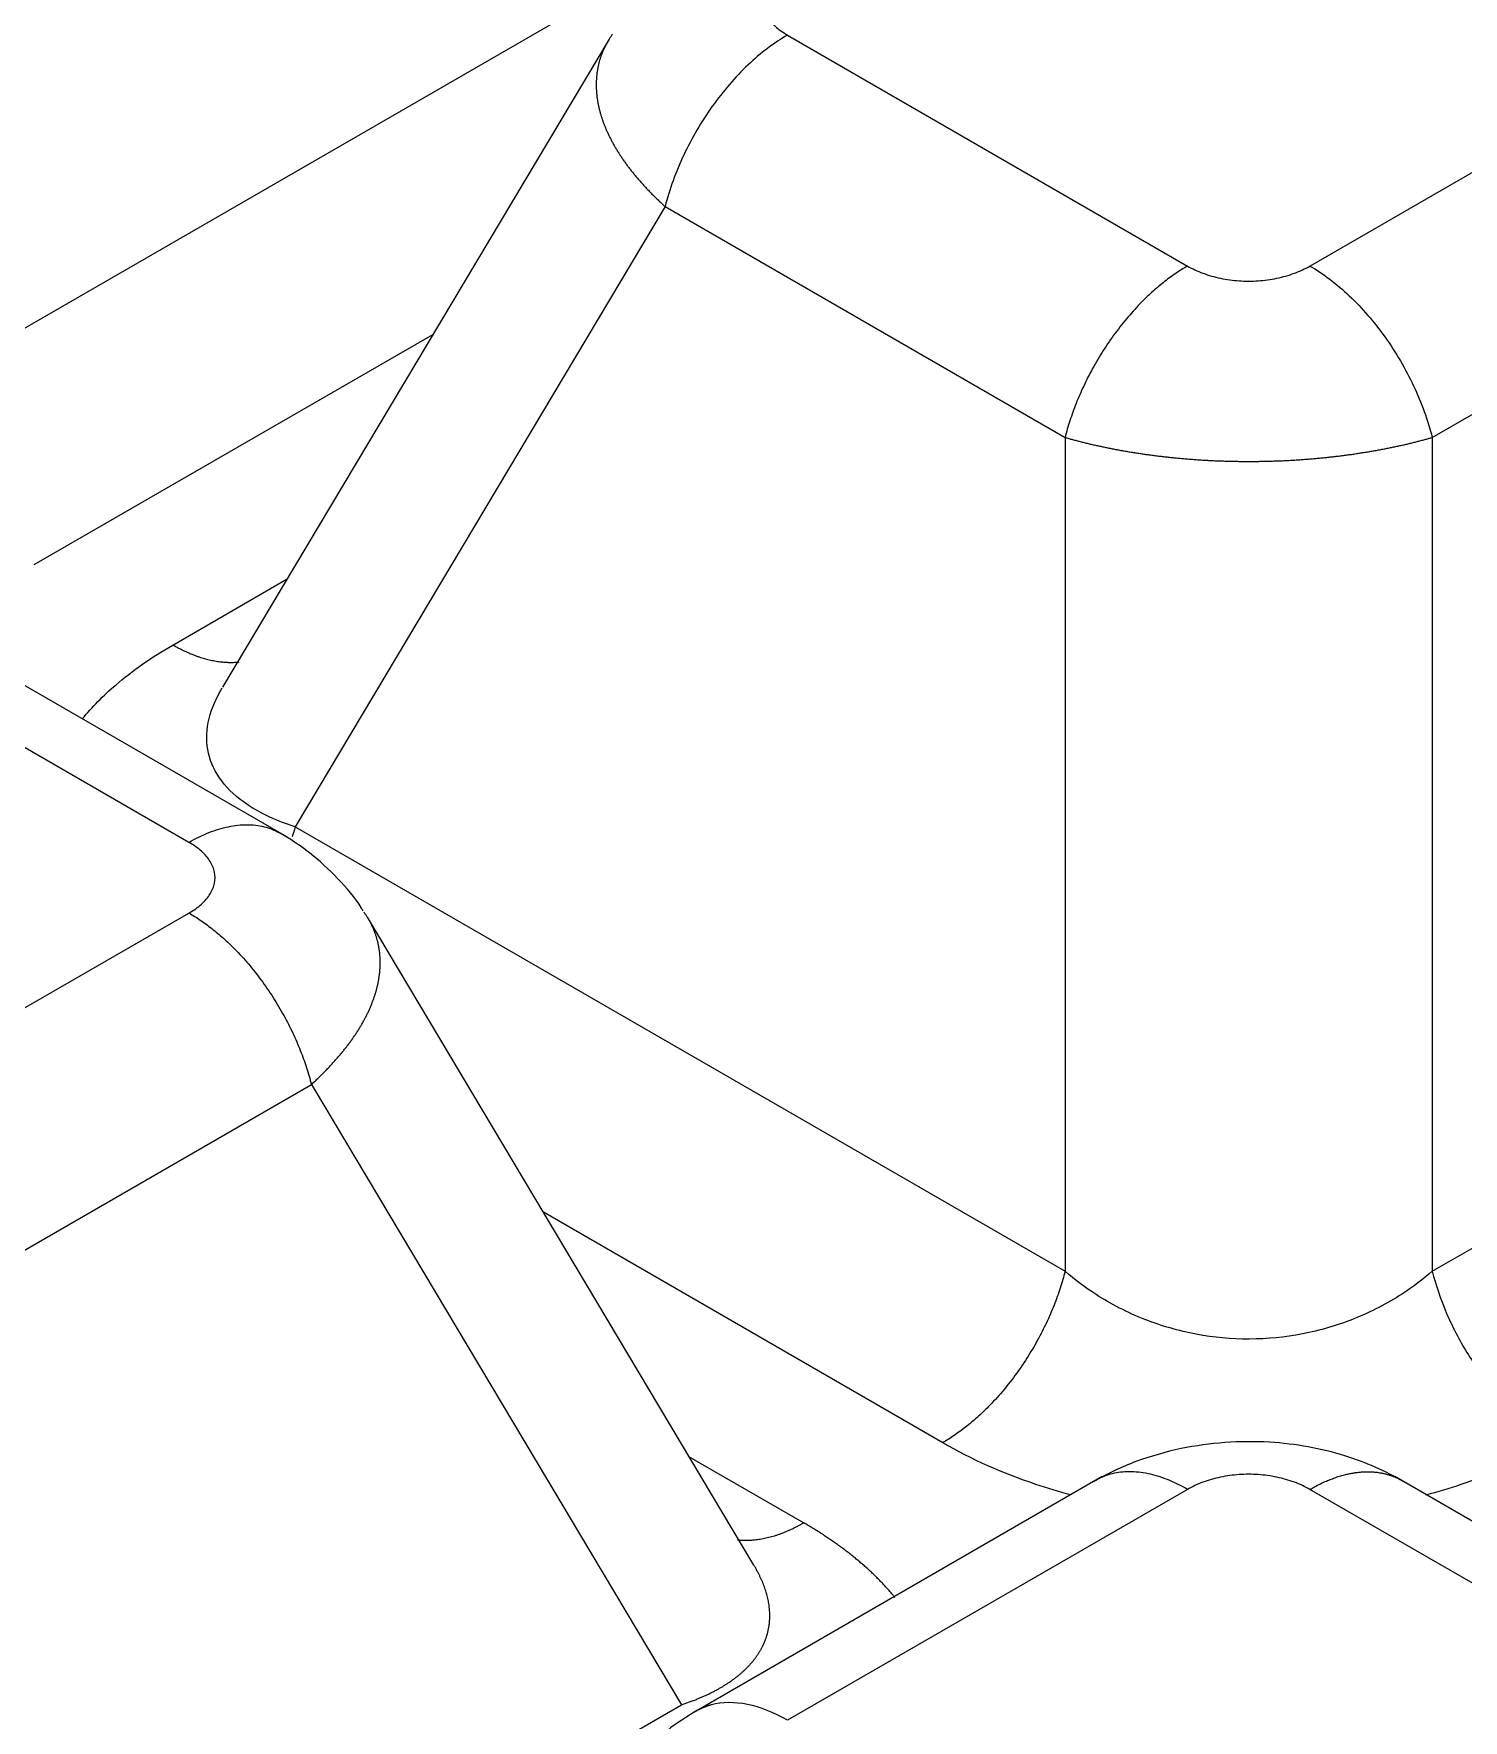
# Model space of a CAD drawing. Header units: millimetres. Extents: x -1286 to 291, y 5350 to 5880.
# Drawn here: x -718.48 to -702.78, y 5597.29 to 5615.81 of the extents above; entities that cross this region are included whole.
import ezdxf

# ---------------------------------------------------------------- set-up
doc = ezdxf.new("R2010")
doc.units = ezdxf.units.MM
doc.layers.add('粗实线层', color=7, linetype='Continuous', lineweight=35)

msp = doc.modelspace()

# ---------------------------------------------------------------- linework, layer by layer
at = {"layer": '粗实线层', "lineweight": 25}
for p, q in [((-719.825, 5611.861, 2078.952), (-711.369, 5616.742, 2078.952)), ((-710.204, 5615.796, 2078.952), (-705.812, 5613.26, 2078.952)), ((-704.468, 5613.26, 2078.952), (-700.076, 5615.796, 2078.952)), ((-712.164, 5615.75, 2078.952), (-716.407, 5608.634, 2078.952)), ((-711.548, 5613.913, 2078.952), (-715.611, 5607.1, 2078.952)), ((-711.548, 5613.913, 2078.952), (-707.156, 5611.377, 2078.952)), ((-703.125, 5611.377, 2078.952), (-698.732, 5613.913, 2078.952)), ((-714.096, 5612.509, 2078.952), (-718.481, 5609.978, 2078.952)), ((-707.156, 5611.377, 2078.952), (-707.156, 5602.219, 2078.952)), ((-703.125, 5611.377, 2078.952), (-703.124, 5602.219, 2078.952)), ((-716.955, 5609.097, 2078.952), (-715.699, 5609.823, 2078.952)), ((-715.701, 5606.989, 2078.952), (-720.234, 5609.606, 2078.952)), ((-716.776, 5606.93, 2078.952), (-721.168, 5609.466, 2078.952)), ((-715.611, 5607.1, 2078.952), (-707.156, 5602.219, 2078.952)), ((-703.124, 5602.219, 2078.952), (-694.669, 5607.1, 2078.952)), ((-721.168, 5603.618, 2078.952), (-716.776, 5606.154, 2078.952)), ((-710.573, 5598.991, 2078.952), (-714.817, 5606.108, 2078.952)), ((-719.825, 5601.735, 2078.952), (-715.432, 5604.271, 2078.952)), ((-715.432, 5604.271, 2078.952), (-711.369, 5597.459, 2078.952)), ((-708.5, 5600.336, 2078.952), (-712.884, 5602.867, 2078.952)), ((-711.282, 5600.181, 2078.952), (-710.026, 5599.455, 2078.952)), ((-706.747, 5599.964, 2078.952), (-711.233, 5597.374, 2078.952)), ((-699.001, 5597.347, 2078.952), (-703.534, 5599.964, 2078.952)), ((-705.812, 5599.824, 2078.952), (-710.204, 5597.288, 2078.952)), ((-700.076, 5597.288, 2078.952), (-704.468, 5599.824, 2078.952)), ((-719.825, 5592.577, 2078.952), (-711.369, 5597.459, 2078.952))]:
    msp.add_line(p, q, dxfattribs=at)
for centre, major_axis, ratio, start_param, end_param in [((-768.103, 5619.466, 2078.952), (101.531, 0), 0.57735, 5.605815, 8.437063), ((-768.103, 5617.004, 2078.952), (-99.521, 0), 0.57735, 2.999437, 4.219882), ((-763.839, 5616.499, 2078.952), (-87.216, 0), 0.57735, 0.222033, 2.916833), ((-768.103, 5619.077, 2078.952), (102.032, 0), 0.57735, 3.464059, 5.38976), ((-710.204, 5595.647, 2078.952), (1.005, -1.741), 0.577359, 2.356195, 2.984805)]:
    msp.add_ellipse(centre, major_axis=major_axis, ratio=ratio, start_param=start_param, end_param=end_param, dxfattribs=at)
msp.add_ellipse((-763.839, 5617.004, 2078.952), major_axis=(-86.564, 0), ratio=0.57735, dxfattribs=at)
for points in [[(-710.204, 5616.572, 2078.952), (-710.257, 5616.541, 2078.952), (-710.349, 5616.476, 2078.952), (-710.444, 5616.364, 2078.952), (-710.493, 5616.245, 2078.952), (-710.493, 5616.123, 2078.952), (-710.444, 5616.004, 2078.952), (-710.348, 5615.892, 2078.952), (-710.257, 5615.826, 2078.952), (-710.204, 5615.796, 2078.952)], [(-705.812, 5613.26, 2078.952), (-705.759, 5613.229, 2078.952), (-705.646, 5613.177, 2078.952), (-705.452, 5613.121, 2078.952), (-705.246, 5613.093, 2078.952), (-705.035, 5613.093, 2078.952), (-704.828, 5613.121, 2078.952), (-704.634, 5613.177, 2078.952), (-704.521, 5613.229, 2078.952), (-704.468, 5613.26, 2078.952)], [(-715.611, 5607.1, 2078.952), (-715.621, 5607.064, 2078.952), (-715.631, 5607.026, 2078.952), (-715.642, 5606.989, 2078.952)], [(-716.776, 5606.154, 2078.952), (-716.723, 5606.185, 2078.952), (-716.632, 5606.25, 2078.952), (-716.536, 5606.362, 2078.952), (-716.488, 5606.481, 2078.952), (-716.488, 5606.603, 2078.952), (-716.536, 5606.722, 2078.952), (-716.632, 5606.834, 2078.952), (-716.723, 5606.899, 2078.952), (-716.776, 5606.93, 2078.952)], [(-704.468, 5599.824, 2078.952), (-704.521, 5599.855, 2078.952), (-704.635, 5599.907, 2078.952), (-704.828, 5599.962, 2078.952), (-705.035, 5599.991, 2078.952), (-705.246, 5599.991, 2078.952), (-705.452, 5599.962, 2078.952), (-705.646, 5599.907, 2078.952), (-705.759, 5599.855, 2078.952), (-705.812, 5599.824, 2078.952)]]:
    msp.add_open_spline(points, degree=3, dxfattribs=at)
for points, knots in [([(-712.125, 5615.807, 2078.952), (-712.127, 5615.804, 2078.952), (-712.133, 5615.797, 2078.952), (-712.141, 5615.785, 2078.952), (-712.149, 5615.772, 2078.952), (-712.158, 5615.759, 2078.952), (-712.166, 5615.745, 2078.952), (-712.174, 5615.732, 2078.952), (-712.182, 5615.718, 2078.952), (-712.19, 5615.705, 2078.952), (-712.197, 5615.691, 2078.952), (-712.204, 5615.677, 2078.952), (-712.211, 5615.663, 2078.952), (-712.218, 5615.649, 2078.952), (-712.224, 5615.635, 2078.952), (-712.23, 5615.621, 2078.952), (-712.236, 5615.607, 2078.952), (-712.242, 5615.593, 2078.952), (-712.247, 5615.578, 2078.952), (-712.252, 5615.564, 2078.952), (-712.257, 5615.549, 2078.952), (-712.262, 5615.534, 2078.952), (-712.267, 5615.52, 2078.952), (-712.271, 5615.505, 2078.952), (-712.275, 5615.49, 2078.952), (-712.278, 5615.475, 2078.952), (-712.282, 5615.46, 2078.952), (-712.285, 5615.445, 2078.952), (-712.288, 5615.43, 2078.952), (-712.291, 5615.414, 2078.952), (-712.293, 5615.399, 2078.952), (-712.296, 5615.383, 2078.952), (-712.298, 5615.368, 2078.952), (-712.299, 5615.352, 2078.952), (-712.301, 5615.337, 2078.952), (-712.302, 5615.321, 2078.952), (-712.303, 5615.305, 2078.952), (-712.304, 5615.29, 2078.952), (-712.304, 5615.274, 2078.952), (-712.305, 5615.258, 2078.952), (-712.305, 5615.242, 2078.952), (-712.304, 5615.226, 2078.952), (-712.304, 5615.21, 2078.952), (-712.303, 5615.194, 2078.952), (-712.302, 5615.178, 2078.952), (-712.301, 5615.161, 2078.952), (-712.299, 5615.145, 2078.952), (-712.298, 5615.129, 2078.952), (-712.296, 5615.113, 2078.952), (-712.293, 5615.096, 2078.952), (-712.291, 5615.08, 2078.952), (-712.288, 5615.063, 2078.952), (-712.285, 5615.047, 2078.952), (-712.282, 5615.03, 2078.952), (-712.278, 5615.014, 2078.952), (-712.275, 5614.997, 2078.952), (-712.271, 5614.981, 2078.952), (-712.266, 5614.964, 2078.952), (-712.262, 5614.947, 2078.952), (-712.257, 5614.931, 2078.952), (-712.252, 5614.914, 2078.952), (-712.247, 5614.897, 2078.952), (-712.242, 5614.88, 2078.952), (-712.236, 5614.864, 2078.952), (-712.23, 5614.847, 2078.952), (-712.224, 5614.83, 2078.952), (-712.217, 5614.813, 2078.952), (-712.211, 5614.796, 2078.952), (-712.204, 5614.779, 2078.952), (-712.197, 5614.763, 2078.952), (-712.19, 5614.746, 2078.952), (-712.182, 5614.729, 2078.952), (-712.174, 5614.712, 2078.952), (-712.166, 5614.695, 2078.952), (-712.158, 5614.678, 2078.952), (-712.149, 5614.661, 2078.952), (-712.141, 5614.644, 2078.952), (-712.132, 5614.627, 2078.952), (-712.122, 5614.61, 2078.952), (-712.113, 5614.593, 2078.952), (-712.103, 5614.577, 2078.952), (-712.094, 5614.56, 2078.952), (-712.083, 5614.543, 2078.952), (-712.073, 5614.526, 2078.952), (-712.063, 5614.509, 2078.952), (-712.052, 5614.492, 2078.952), (-712.041, 5614.475, 2078.952), (-712.03, 5614.458, 2078.952), (-712.018, 5614.441, 2078.952), (-712.007, 5614.425, 2078.952), (-711.995, 5614.408, 2078.952), (-711.983, 5614.391, 2078.952), (-711.971, 5614.374, 2078.952), (-711.958, 5614.357, 2078.952), (-711.946, 5614.34, 2078.952), (-711.933, 5614.324, 2078.952), (-711.92, 5614.307, 2078.952), (-711.906, 5614.29, 2078.952), (-711.893, 5614.273, 2078.952), (-711.879, 5614.257, 2078.952), (-711.865, 5614.24, 2078.952), (-711.851, 5614.223, 2078.952), (-711.837, 5614.207, 2078.952), (-711.822, 5614.19, 2078.952), (-711.808, 5614.174, 2078.952), (-711.793, 5614.157, 2078.952), (-711.778, 5614.141, 2078.952), (-711.763, 5614.124, 2078.952), (-711.747, 5614.108, 2078.952), (-711.732, 5614.091, 2078.952), (-711.716, 5614.075, 2078.952), (-711.7, 5614.059, 2078.952), (-711.684, 5614.042, 2078.952), (-711.667, 5614.026, 2078.952), (-711.651, 5614.01, 2078.952), (-711.634, 5613.994, 2078.952), (-711.617, 5613.977, 2078.952), (-711.6, 5613.961, 2078.952), (-711.583, 5613.945, 2078.952), (-711.566, 5613.929, 2078.952), (-711.554, 5613.918, 2078.952), (-711.548, 5613.913, 2078.952)], [0, 0, 0, 0, 0.005999, 0.014421, 0.022846, 0.031272, 0.039701, 0.04813, 0.056562, 0.064995, 0.073429, 0.081865, 0.090302, 0.09874, 0.107179, 0.11562, 0.124061, 0.132503, 0.140947, 0.149391, 0.157836, 0.166282, 0.174729, 0.183177, 0.191626, 0.200076, 0.208526, 0.216978, 0.225431, 0.233884, 0.242338, 0.250793, 0.259249, 0.267705, 0.276161, 0.284618, 0.293075, 0.301533, 0.30999, 0.318448, 0.326905, 0.335363, 0.34382, 0.352277, 0.360734, 0.36919, 0.377646, 0.386101, 0.394555, 0.403009, 0.411462, 0.419914, 0.428366, 0.436816, 0.445266, 0.453715, 0.462163, 0.470611, 0.479057, 0.487503, 0.495948, 0.504391, 0.512834, 0.521276, 0.529717, 0.538157, 0.546595, 0.555032, 0.563468, 0.571902, 0.580335, 0.588766, 0.597195, 0.605622, 0.614048, 0.622471, 0.630892, 0.639311, 0.647728, 0.656143, 0.664555, 0.672966, 0.681376, 0.689784, 0.69819, 0.706595, 0.714999, 0.723401, 0.731803, 0.740203, 0.748602, 0.756999, 0.765396, 0.773791, 0.782186, 0.790579, 0.798971, 0.807362, 0.815751, 0.824139, 0.832526, 0.840911, 0.849295, 0.857678, 0.866059, 0.874439, 0.882817, 0.891195, 0.899571, 0.907946, 0.91632, 0.924693, 0.933065, 0.941436, 0.949806, 0.958175, 0.966542, 0.974909, 0.983274, 0.991638, 1, 1, 1, 1]), ([(-710.204, 5615.796, 2078.952), (-710.278, 5615.753, 2078.952), (-710.351, 5615.705, 2078.952), (-710.496, 5615.595, 2078.952), (-710.568, 5615.534, 2078.952), (-710.708, 5615.401, 2078.952), (-710.776, 5615.33, 2078.952), (-710.907, 5615.178, 2078.952), (-710.97, 5615.098, 2078.952), (-711.089, 5614.931, 2078.952), (-711.146, 5614.843, 2078.952), (-711.251, 5614.664, 2078.952), (-711.299, 5614.572, 2078.952), (-711.387, 5614.386, 2078.952), (-711.426, 5614.291, 2078.952), (-711.495, 5614.102, 2078.952), (-711.524, 5614.007, 2078.952), (-711.548, 5613.913, 2078.952)], [0, 0, 0, 0, 0.125, 0.125, 0.25, 0.25, 0.375, 0.375, 0.5, 0.5, 0.625, 0.625, 0.75, 0.75, 0.875, 0.875, 1, 1, 1, 1]), ([(-704.468, 5613.26, 2078.952), (-704.395, 5613.218, 2078.952), (-704.322, 5613.169, 2078.952), (-704.177, 5613.059, 2078.952), (-704.105, 5612.998, 2078.952), (-703.965, 5612.866, 2078.952), (-703.897, 5612.794, 2078.952), (-703.766, 5612.642, 2078.952), (-703.703, 5612.562, 2078.952), (-703.583, 5612.395, 2078.952), (-703.527, 5612.308, 2078.952), (-703.422, 5612.129, 2078.952), (-703.373, 5612.037, 2078.952), (-703.286, 5611.85, 2078.952), (-703.246, 5611.756, 2078.952), (-703.178, 5611.566, 2078.952), (-703.148, 5611.471, 2078.952), (-703.125, 5611.377, 2078.952)], [0, 0, 0, 0, 0.125, 0.125, 0.25, 0.25, 0.375, 0.375, 0.5, 0.5, 0.625, 0.625, 0.75, 0.75, 0.875, 0.875, 1, 1, 1, 1]), ([(-707.156, 5611.377, 2078.952), (-707.149, 5611.375, 2078.952), (-707.136, 5611.371, 2078.952), (-707.115, 5611.366, 2078.952), (-707.095, 5611.36, 2078.952), (-707.074, 5611.354, 2078.952), (-707.053, 5611.349, 2078.952), (-707.032, 5611.343, 2078.952), (-707.011, 5611.337, 2078.952), (-706.989, 5611.332, 2078.952), (-706.968, 5611.326, 2078.952), (-706.946, 5611.321, 2078.952), (-706.924, 5611.316, 2078.952), (-706.902, 5611.31, 2078.952), (-706.88, 5611.305, 2078.952), (-706.857, 5611.3, 2078.952), (-706.835, 5611.295, 2078.952), (-706.812, 5611.29, 2078.952), (-706.79, 5611.285, 2078.952), (-706.767, 5611.28, 2078.952), (-706.744, 5611.275, 2078.952), (-706.72, 5611.27, 2078.952), (-706.697, 5611.265, 2078.952), (-706.674, 5611.26, 2078.952), (-706.65, 5611.256, 2078.952), (-706.626, 5611.251, 2078.952), (-706.603, 5611.246, 2078.952), (-706.579, 5611.242, 2078.952), (-706.555, 5611.238, 2078.952), (-706.53, 5611.233, 2078.952), (-706.506, 5611.229, 2078.952), (-706.482, 5611.225, 2078.952), (-706.457, 5611.22, 2078.952), (-706.432, 5611.216, 2078.952), (-706.408, 5611.212, 2078.952), (-706.383, 5611.208, 2078.952), (-706.358, 5611.205, 2078.952), (-706.333, 5611.201, 2078.952), (-706.307, 5611.197, 2078.952), (-706.282, 5611.193, 2078.952), (-706.257, 5611.19, 2078.952), (-706.231, 5611.186, 2078.952), (-706.205, 5611.183, 2078.952), (-706.18, 5611.179, 2078.952), (-706.154, 5611.176, 2078.952), (-706.128, 5611.173, 2078.952), (-706.102, 5611.17, 2078.952), (-706.076, 5611.167, 2078.952), (-706.05, 5611.164, 2078.952), (-706.023, 5611.161, 2078.952), (-705.997, 5611.158, 2078.952), (-705.971, 5611.155, 2078.952), (-705.944, 5611.153, 2078.952), (-705.918, 5611.15, 2078.952), (-705.891, 5611.148, 2078.952), (-705.864, 5611.145, 2078.952), (-705.838, 5611.143, 2078.952), (-705.811, 5611.141, 2078.952), (-705.784, 5611.139, 2078.952), (-705.757, 5611.137, 2078.952), (-705.73, 5611.135, 2078.952), (-705.703, 5611.133, 2078.952), (-705.676, 5611.131, 2078.952), (-705.649, 5611.129, 2078.952), (-705.621, 5611.128, 2078.952), (-705.594, 5611.126, 2078.952), (-705.567, 5611.125, 2078.952), (-705.539, 5611.123, 2078.952), (-705.512, 5611.122, 2078.952), (-705.485, 5611.121, 2078.952), (-705.457, 5611.12, 2078.952), (-705.43, 5611.119, 2078.952), (-705.402, 5611.118, 2078.952), (-705.375, 5611.117, 2078.952), (-705.347, 5611.116, 2078.952), (-705.32, 5611.116, 2078.952), (-705.292, 5611.115, 2078.952), (-705.264, 5611.115, 2078.952), (-705.237, 5611.114, 2078.952), (-705.209, 5611.114, 2078.952), (-705.181, 5611.114, 2078.952), (-705.154, 5611.114, 2078.952), (-705.126, 5611.114, 2078.952), (-705.099, 5611.114, 2078.952), (-705.071, 5611.114, 2078.952), (-705.043, 5611.114, 2078.952), (-705.016, 5611.115, 2078.952), (-704.988, 5611.115, 2078.952), (-704.961, 5611.116, 2078.952), (-704.933, 5611.116, 2078.952), (-704.905, 5611.117, 2078.952), (-704.878, 5611.118, 2078.952), (-704.85, 5611.119, 2078.952), (-704.823, 5611.12, 2078.952), (-704.795, 5611.121, 2078.952), (-704.768, 5611.122, 2078.952), (-704.741, 5611.123, 2078.952), (-704.713, 5611.125, 2078.952), (-704.686, 5611.126, 2078.952), (-704.659, 5611.128, 2078.952), (-704.632, 5611.129, 2078.952), (-704.604, 5611.131, 2078.952), (-704.577, 5611.133, 2078.952), (-704.55, 5611.135, 2078.952), (-704.523, 5611.137, 2078.952), (-704.496, 5611.139, 2078.952), (-704.469, 5611.141, 2078.952), (-704.443, 5611.143, 2078.952), (-704.416, 5611.145, 2078.952), (-704.389, 5611.148, 2078.952), (-704.362, 5611.15, 2078.952), (-704.336, 5611.153, 2078.952), (-704.309, 5611.156, 2078.952), (-704.283, 5611.158, 2078.952), (-704.257, 5611.161, 2078.952), (-704.23, 5611.164, 2078.952), (-704.204, 5611.167, 2078.952), (-704.178, 5611.17, 2078.952), (-704.152, 5611.173, 2078.952), (-704.126, 5611.176, 2078.952), (-704.1, 5611.18, 2078.952), (-704.075, 5611.183, 2078.952), (-704.049, 5611.186, 2078.952), (-704.024, 5611.19, 2078.952), (-703.998, 5611.193, 2078.952), (-703.973, 5611.197, 2078.952), (-703.948, 5611.201, 2078.952), (-703.923, 5611.205, 2078.952), (-703.898, 5611.209, 2078.952), (-703.873, 5611.212, 2078.952), (-703.848, 5611.216, 2078.952), (-703.823, 5611.221, 2078.952), (-703.799, 5611.225, 2078.952), (-703.774, 5611.229, 2078.952), (-703.75, 5611.233, 2078.952), (-703.726, 5611.238, 2078.952), (-703.702, 5611.242, 2078.952), (-703.678, 5611.247, 2078.952), (-703.654, 5611.251, 2078.952), (-703.63, 5611.256, 2078.952), (-703.607, 5611.26, 2078.952), (-703.583, 5611.265, 2078.952), (-703.56, 5611.27, 2078.952), (-703.537, 5611.275, 2078.952), (-703.514, 5611.28, 2078.952), (-703.491, 5611.285, 2078.952), (-703.468, 5611.29, 2078.952), (-703.445, 5611.295, 2078.952), (-703.423, 5611.3, 2078.952), (-703.401, 5611.305, 2078.952), (-703.379, 5611.31, 2078.952), (-703.356, 5611.316, 2078.952), (-703.335, 5611.321, 2078.952), (-703.313, 5611.326, 2078.952), (-703.291, 5611.332, 2078.952), (-703.27, 5611.337, 2078.952), (-703.249, 5611.343, 2078.952), (-703.228, 5611.349, 2078.952), (-703.207, 5611.354, 2078.952), (-703.186, 5611.36, 2078.952), (-703.165, 5611.366, 2078.952), (-703.145, 5611.371, 2078.952), (-703.131, 5611.375, 2078.952), (-703.125, 5611.377, 2078.952)], [0, 0, 0, 0, 0.006177, 0.012354, 0.018532, 0.024711, 0.030891, 0.037071, 0.043252, 0.049434, 0.055616, 0.061799, 0.067982, 0.074166, 0.080351, 0.086537, 0.092724, 0.098912, 0.105101, 0.11129, 0.117481, 0.123672, 0.129864, 0.136058, 0.142251, 0.148446, 0.154641, 0.160838, 0.167034, 0.173232, 0.179431, 0.18563, 0.19183, 0.198031, 0.204233, 0.210436, 0.21664, 0.222845, 0.229051, 0.235259, 0.241468, 0.247678, 0.25389, 0.260103, 0.266319, 0.272535, 0.278754, 0.284973, 0.291194, 0.297416, 0.30364, 0.309864, 0.31609, 0.322316, 0.328543, 0.334772, 0.341001, 0.347231, 0.353461, 0.359693, 0.365925, 0.372158, 0.378391, 0.384625, 0.39086, 0.397095, 0.403332, 0.409568, 0.415806, 0.422044, 0.428283, 0.434523, 0.440763, 0.447004, 0.453245, 0.459486, 0.465728, 0.47197, 0.478212, 0.484455, 0.490697, 0.49694, 0.503183, 0.509425, 0.515668, 0.52191, 0.528152, 0.534393, 0.540634, 0.546875, 0.553116, 0.559355, 0.565595, 0.571833, 0.578071, 0.584309, 0.590546, 0.596782, 0.603018, 0.609253, 0.615487, 0.621721, 0.627954, 0.634187, 0.640418, 0.64665, 0.65288, 0.659109, 0.665338, 0.671565, 0.677791, 0.684017, 0.690241, 0.696464, 0.702686, 0.708906, 0.715125, 0.721342, 0.727558, 0.733772, 0.739985, 0.746196, 0.752405, 0.758614, 0.764821, 0.771027, 0.777231, 0.783435, 0.789638, 0.79584, 0.802041, 0.808241, 0.81444, 0.820639, 0.826837, 0.833033, 0.839229, 0.845424, 0.851618, 0.857812, 0.864004, 0.870196, 0.876386, 0.882575, 0.888763, 0.894951, 0.901137, 0.907322, 0.913506, 0.91969, 0.925872, 0.932054, 0.938235, 0.944415, 0.950595, 0.956774, 0.962951, 0.969128, 0.975305, 0.98148, 0.987654, 0.993828, 1, 1, 1, 1]), ([(-717.948, 5608.285, 2078.952), (-717.843, 5608.414, 2078.952), (-717.561, 5608.701, 2078.952), (-717.192, 5608.96, 2078.952), (-716.955, 5609.097, 2078.952)], [0, 0, 0, 0, 0.440872, 1, 1, 1, 1]), ([(-715.611, 5607.1, 2078.952), (-715.726, 5607.138, 2078.952), (-715.987, 5607.241, 2078.952), (-716.31, 5607.454, 2078.952), (-716.53, 5607.744, 2078.952), (-716.605, 5608.071, 2078.952), (-716.545, 5608.372, 2078.952), (-716.451, 5608.56, 2078.952), (-716.411, 5608.628, 2078.952)], [0, 0, 0, 0, 0.138382, 0.335915, 0.525079, 0.710196, 0.895258, 1, 1, 1, 1]), ([(-716.776, 5606.93, 2078.952), (-716.703, 5606.972, 2078.952), (-716.63, 5607.008, 2078.952), (-716.484, 5607.066, 2078.952), (-716.413, 5607.087, 2078.952), (-716.273, 5607.116, 2078.952), (-716.205, 5607.124, 2078.952), (-716.074, 5607.124, 2078.952), (-716.011, 5607.116, 2078.952), (-715.891, 5607.087, 2078.952), (-715.835, 5607.065, 2078.952), (-715.777, 5607.033, 2078.952), (-715.771, 5607.029, 2078.952), (-715.766, 5607.026, 2078.952)], [0, 0, 0, 0, 0.195838, 0.195838, 0.391677, 0.391677, 0.587515, 0.587515, 0.783354, 0.783354, 0.979192, 0.979192, 1, 1, 1, 1]), ([(-714.863, 5606.173, 2078.952), (-714.869, 5606.184, 2078.952), (-714.941, 5606.314, 2078.952), (-715.137, 5606.536, 2078.952), (-715.442, 5606.82, 2078.952), (-715.671, 5606.972, 2078.952), (-715.789, 5607.04, 2078.952)], [0, 0, 0, 0, 0.030831, 0.365963, 0.689677, 1, 1, 1, 1]), ([(-715.432, 5604.271, 2078.952), (-715.427, 5604.277, 2078.952), (-715.415, 5604.287, 2078.952), (-715.397, 5604.303, 2078.952), (-715.38, 5604.319, 2078.952), (-715.363, 5604.336, 2078.952), (-715.346, 5604.352, 2078.952), (-715.33, 5604.368, 2078.952), (-715.313, 5604.384, 2078.952), (-715.297, 5604.401, 2078.952), (-715.281, 5604.417, 2078.952), (-715.265, 5604.433, 2078.952), (-715.249, 5604.45, 2078.952), (-715.233, 5604.466, 2078.952), (-715.218, 5604.482, 2078.952), (-715.203, 5604.499, 2078.952), (-715.188, 5604.515, 2078.952), (-715.173, 5604.532, 2078.952), (-715.158, 5604.549, 2078.952), (-715.144, 5604.565, 2078.952), (-715.129, 5604.582, 2078.952), (-715.115, 5604.598, 2078.952), (-715.101, 5604.615, 2078.952), (-715.088, 5604.632, 2078.952), (-715.074, 5604.649, 2078.952), (-715.061, 5604.665, 2078.952), (-715.048, 5604.682, 2078.952), (-715.035, 5604.699, 2078.952), (-715.022, 5604.716, 2078.952), (-715.01, 5604.732, 2078.952), (-714.998, 5604.749, 2078.952), (-714.986, 5604.766, 2078.952), (-714.974, 5604.783, 2078.952), (-714.962, 5604.8, 2078.952), (-714.951, 5604.817, 2078.952), (-714.94, 5604.833, 2078.952), (-714.929, 5604.85, 2078.952), (-714.918, 5604.867, 2078.952), (-714.907, 5604.884, 2078.952), (-714.897, 5604.901, 2078.952), (-714.887, 5604.918, 2078.952), (-714.877, 5604.935, 2078.952), (-714.867, 5604.952, 2078.952), (-714.858, 5604.969, 2078.952), (-714.849, 5604.986, 2078.952), (-714.84, 5605.003, 2078.952), (-714.831, 5605.02, 2078.952), (-714.823, 5605.036, 2078.952), (-714.814, 5605.053, 2078.952), (-714.806, 5605.07, 2078.952), (-714.799, 5605.087, 2078.952), (-714.791, 5605.104, 2078.952), (-714.784, 5605.121, 2078.952), (-714.777, 5605.138, 2078.952), (-714.77, 5605.155, 2078.952), (-714.763, 5605.172, 2078.952), (-714.757, 5605.188, 2078.952), (-714.751, 5605.205, 2078.952), (-714.745, 5605.222, 2078.952), (-714.739, 5605.239, 2078.952), (-714.733, 5605.256, 2078.952), (-714.728, 5605.272, 2078.952), (-714.723, 5605.289, 2078.952), (-714.719, 5605.306, 2078.952), (-714.714, 5605.322, 2078.952), (-714.71, 5605.339, 2078.952), (-714.706, 5605.356, 2078.952), (-714.702, 5605.372, 2078.952), (-714.699, 5605.389, 2078.952), (-714.695, 5605.405, 2078.952), (-714.692, 5605.422, 2078.952), (-714.69, 5605.438, 2078.952), (-714.687, 5605.455, 2078.952), (-714.685, 5605.471, 2078.952), (-714.683, 5605.487, 2078.952), (-714.681, 5605.504, 2078.952), (-714.68, 5605.52, 2078.952), (-714.679, 5605.536, 2078.952), (-714.678, 5605.552, 2078.952), (-714.677, 5605.568, 2078.952), (-714.676, 5605.584, 2078.952), (-714.676, 5605.6, 2078.952), (-714.676, 5605.616, 2078.952), (-714.676, 5605.632, 2078.952), (-714.677, 5605.648, 2078.952), (-714.678, 5605.664, 2078.952), (-714.679, 5605.68, 2078.952), (-714.68, 5605.695, 2078.952), (-714.681, 5605.711, 2078.952), (-714.683, 5605.726, 2078.952), (-714.685, 5605.742, 2078.952), (-714.687, 5605.757, 2078.952), (-714.69, 5605.773, 2078.952), (-714.693, 5605.788, 2078.952), (-714.696, 5605.803, 2078.952), (-714.699, 5605.818, 2078.952), (-714.702, 5605.833, 2078.952), (-714.706, 5605.848, 2078.952), (-714.71, 5605.863, 2078.952), (-714.714, 5605.878, 2078.952), (-714.719, 5605.893, 2078.952), (-714.723, 5605.908, 2078.952), (-714.728, 5605.922, 2078.952), (-714.734, 5605.937, 2078.952), (-714.739, 5605.951, 2078.952), (-714.745, 5605.965, 2078.952), (-714.751, 5605.98, 2078.952), (-714.757, 5605.994, 2078.952), (-714.763, 5606.008, 2078.952), (-714.77, 5606.022, 2078.952), (-714.777, 5606.036, 2078.952), (-714.784, 5606.05, 2078.952), (-714.791, 5606.063, 2078.952), (-714.799, 5606.077, 2078.952), (-714.807, 5606.09, 2078.952), (-714.815, 5606.104, 2078.952), (-714.823, 5606.117, 2078.952), (-714.831, 5606.13, 2078.952), (-714.84, 5606.143, 2078.952), (-714.848, 5606.155, 2078.952), (-714.853, 5606.162, 2078.952), (-714.855, 5606.165, 2078.952)], [0, 0, 0, 0, 0.008369, 0.016738, 0.025109, 0.03348, 0.041852, 0.050226, 0.0586, 0.066975, 0.075351, 0.083727, 0.092105, 0.100484, 0.108863, 0.117244, 0.125626, 0.13401, 0.142395, 0.150781, 0.159168, 0.167556, 0.175946, 0.184336, 0.192728, 0.201121, 0.209515, 0.217909, 0.226305, 0.234702, 0.2431, 0.251499, 0.259899, 0.268301, 0.276703, 0.285107, 0.293513, 0.301919, 0.310328, 0.318738, 0.32715, 0.335564, 0.34398, 0.352399, 0.360819, 0.369242, 0.377667, 0.386093, 0.394522, 0.402952, 0.411384, 0.419817, 0.428251, 0.436687, 0.445124, 0.453563, 0.462002, 0.470443, 0.478884, 0.487327, 0.49577, 0.504215, 0.51266, 0.521106, 0.529553, 0.538001, 0.54645, 0.5549, 0.563351, 0.571803, 0.580256, 0.588709, 0.597164, 0.605619, 0.614075, 0.622531, 0.630988, 0.639445, 0.647902, 0.65636, 0.664817, 0.673275, 0.681733, 0.69019, 0.698648, 0.707105, 0.715562, 0.724018, 0.732474, 0.740929, 0.749384, 0.757838, 0.766291, 0.774744, 0.783195, 0.791646, 0.800096, 0.808545, 0.816993, 0.825441, 0.833888, 0.842333, 0.850778, 0.859222, 0.867665, 0.876107, 0.884548, 0.892988, 0.901427, 0.909864, 0.9183, 0.926734, 0.935167, 0.943598, 0.952028, 0.960455, 0.968881, 0.977304, 0.985726, 0.994145, 1, 1, 1, 1]), ([(-703.124, 5602.219, 2078.952), (-703.227, 5602.131, 2078.952), (-703.492, 5601.93, 2078.952), (-703.967, 5601.683, 2078.952), (-704.541, 5601.514, 2078.952), (-705.133, 5601.456, 2078.952), (-705.724, 5601.511, 2078.952), (-706.299, 5601.677, 2078.952), (-706.78, 5601.924, 2078.952), (-707.05, 5602.127, 2078.952), (-707.156, 5602.219, 2078.952)], [0, 0, 0, 0, 0.097096, 0.235697, 0.368425, 0.498314, 0.628163, 0.760781, 0.899214, 1, 1, 1, 1]), ([(-703.124, 5602.219, 2078.952), (-703.086, 5602.069, 2078.952), (-703.035, 5601.917, 2078.952), (-702.907, 5601.617, 2078.952), (-702.83, 5601.469, 2078.952), (-702.658, 5601.186, 2078.952), (-702.563, 5601.052, 2078.952), (-702.357, 5600.804, 2078.952), (-702.247, 5600.691, 2078.952), (-702.134, 5600.592, 2078.952)], [0, 0, 0, 0, 0.25, 0.25, 0.5, 0.5, 0.75, 0.75, 1, 1, 1, 1]), ([(-707.093, 5599.763, 2078.952), (-707.223, 5599.798, 2078.952), (-707.722, 5599.949, 2078.952), (-708.181, 5600.152, 2078.952), (-708.5, 5600.336, 2078.952)], [0, 0, 0, 0, 0.256575, 1, 1, 1, 1]), ([(-703.437, 5599.908, 2078.952), (-703.64, 5600.027, 2078.952), (-704.098, 5600.229, 2078.952), (-704.944, 5600.382, 2078.952), (-705.75, 5600.323, 2078.952), (-706.396, 5600.137, 2078.952), (-706.698, 5599.994, 2078.952), (-706.844, 5599.908, 2078.952)], [0, 0, 0, 0, 0.204046, 0.436748, 0.701689, 0.846889, 1, 1, 1, 1]), ([(-701.781, 5600.336, 2078.952), (-702.102, 5600.15, 2078.952), (-702.566, 5599.946, 2078.952), (-703.066, 5599.795, 2078.952), (-703.197, 5599.76, 2078.952)], [0, 0, 0, 0, 0.742494, 1, 1, 1, 1]), ([(-705.812, 5599.824, 2078.952), (-705.886, 5599.866, 2078.952), (-705.959, 5599.902, 2078.952), (-706.104, 5599.96, 2078.952), (-706.176, 5599.981, 2078.952), (-706.315, 5600.01, 2078.952), (-706.384, 5600.018, 2078.952), (-706.515, 5600.018, 2078.952), (-706.578, 5600.01, 2078.952), (-706.697, 5599.981, 2078.952), (-706.754, 5599.959, 2078.952), (-706.81, 5599.928, 2078.952), (-706.814, 5599.926, 2078.952), (-706.817, 5599.923, 2078.952)], [0, 0, 0, 0, 0.19719, 0.19719, 0.39438, 0.39438, 0.59157, 0.59157, 0.78876, 0.78876, 0.98595, 0.98595, 1, 1, 1, 1]), ([(-709.027, 5598.638, 2078.952), (-709.033, 5598.646, 2078.952), (-709.048, 5598.665, 2078.952), (-709.074, 5598.695, 2078.952), (-709.104, 5598.729, 2078.952), (-709.134, 5598.763, 2078.952), (-709.166, 5598.797, 2078.952), (-709.198, 5598.83, 2078.952), (-709.231, 5598.863, 2078.952), (-709.265, 5598.897, 2078.952), (-709.3, 5598.93, 2078.952), (-709.336, 5598.962, 2078.952), (-709.373, 5598.995, 2078.952), (-709.41, 5599.027, 2078.952), (-709.449, 5599.059, 2078.952), (-709.488, 5599.091, 2078.952), (-709.528, 5599.123, 2078.952), (-709.569, 5599.155, 2078.952), (-709.611, 5599.186, 2078.952), (-709.654, 5599.217, 2078.952), (-709.697, 5599.248, 2078.952), (-709.742, 5599.278, 2078.952), (-709.787, 5599.308, 2078.952), (-709.833, 5599.338, 2078.952), (-709.88, 5599.368, 2078.952), (-709.928, 5599.397, 2078.952), (-709.976, 5599.427, 2078.952), (-710.009, 5599.446, 2078.952), (-710.026, 5599.455, 2078.952)], [0, 0, 0, 0, 0.025205, 0.062872, 0.100648, 0.138536, 0.176537, 0.214649, 0.252875, 0.291214, 0.329666, 0.36823, 0.406907, 0.445694, 0.484591, 0.523598, 0.562711, 0.601931, 0.641257, 0.68069, 0.72023, 0.759878, 0.799634, 0.839496, 0.879465, 0.91954, 0.959718, 1, 1, 1, 1]), ([(-711.369, 5597.459, 2078.952), (-711.363, 5597.461, 2078.952), (-711.349, 5597.465, 2078.952), (-711.329, 5597.472, 2078.952), (-711.309, 5597.479, 2078.952), (-711.29, 5597.486, 2078.952), (-711.27, 5597.493, 2078.952), (-711.251, 5597.5, 2078.952), (-711.232, 5597.507, 2078.952), (-711.214, 5597.514, 2078.952), (-711.195, 5597.522, 2078.952), (-711.177, 5597.529, 2078.952), (-711.159, 5597.537, 2078.952), (-711.141, 5597.544, 2078.952), (-711.123, 5597.552, 2078.952), (-711.106, 5597.56, 2078.952), (-711.088, 5597.568, 2078.952), (-711.071, 5597.576, 2078.952), (-711.054, 5597.584, 2078.952), (-711.038, 5597.592, 2078.952), (-711.021, 5597.601, 2078.952), (-711.005, 5597.609, 2078.952), (-710.989, 5597.618, 2078.952), (-710.973, 5597.626, 2078.952), (-710.958, 5597.635, 2078.952), (-710.942, 5597.644, 2078.952), (-710.927, 5597.653, 2078.952), (-710.912, 5597.661, 2078.952), (-710.898, 5597.67, 2078.952), (-710.883, 5597.679, 2078.952), (-710.869, 5597.689, 2078.952), (-710.855, 5597.698, 2078.952), (-710.841, 5597.707, 2078.952), (-710.827, 5597.717, 2078.952), (-710.814, 5597.726, 2078.952), (-710.8, 5597.736, 2078.952), (-710.787, 5597.745, 2078.952), (-710.775, 5597.755, 2078.952), (-710.762, 5597.765, 2078.952), (-710.75, 5597.774, 2078.952), (-710.738, 5597.784, 2078.952), (-710.726, 5597.794, 2078.952), (-710.714, 5597.804, 2078.952), (-710.702, 5597.814, 2078.952), (-710.691, 5597.824, 2078.952), (-710.68, 5597.835, 2078.952), (-710.669, 5597.845, 2078.952), (-710.659, 5597.855, 2078.952), (-710.648, 5597.866, 2078.952), (-710.638, 5597.876, 2078.952), (-710.628, 5597.887, 2078.952), (-710.618, 5597.897, 2078.952), (-710.609, 5597.908, 2078.952), (-710.599, 5597.919, 2078.952), (-710.59, 5597.929, 2078.952), (-710.581, 5597.94, 2078.952), (-710.573, 5597.951, 2078.952), (-710.564, 5597.962, 2078.952), (-710.556, 5597.973, 2078.952), (-710.548, 5597.984, 2078.952), (-710.54, 5597.995, 2078.952), (-710.532, 5598.006, 2078.952), (-710.525, 5598.017, 2078.952), (-710.518, 5598.029, 2078.952), (-710.511, 5598.04, 2078.952), (-710.504, 5598.051, 2078.952), (-710.497, 5598.063, 2078.952), (-710.491, 5598.074, 2078.952), (-710.485, 5598.086, 2078.952), (-710.479, 5598.097, 2078.952), (-710.473, 5598.109, 2078.952), (-710.468, 5598.12, 2078.952), (-710.463, 5598.132, 2078.952), (-710.458, 5598.144, 2078.952), (-710.453, 5598.155, 2078.952), (-710.448, 5598.167, 2078.952), (-710.444, 5598.179, 2078.952), (-710.439, 5598.191, 2078.952), (-710.435, 5598.203, 2078.952), (-710.432, 5598.215, 2078.952), (-710.428, 5598.227, 2078.952), (-710.425, 5598.239, 2078.952), (-710.421, 5598.251, 2078.952), (-710.418, 5598.263, 2078.952), (-710.416, 5598.275, 2078.952), (-710.413, 5598.287, 2078.952), (-710.411, 5598.299, 2078.952), (-710.409, 5598.312, 2078.952), (-710.407, 5598.324, 2078.952), (-710.405, 5598.336, 2078.952), (-710.403, 5598.349, 2078.952), (-710.402, 5598.361, 2078.952), (-710.401, 5598.373, 2078.952), (-710.4, 5598.386, 2078.952), (-710.399, 5598.398, 2078.952), (-710.399, 5598.411, 2078.952), (-710.399, 5598.423, 2078.952), (-710.398, 5598.441, 2078.952), (-710.399, 5598.462, 2078.952), (-710.4, 5598.489, 2078.952), (-710.402, 5598.516, 2078.952), (-710.405, 5598.543, 2078.952), (-710.409, 5598.57, 2078.952), (-710.414, 5598.598, 2078.952), (-710.42, 5598.626, 2078.952), (-710.427, 5598.654, 2078.952), (-710.434, 5598.682, 2078.952), (-710.443, 5598.71, 2078.952), (-710.452, 5598.739, 2078.952), (-710.463, 5598.767, 2078.952), (-710.474, 5598.796, 2078.952), (-710.486, 5598.825, 2078.952), (-710.499, 5598.854, 2078.952), (-710.513, 5598.883, 2078.952), (-710.528, 5598.913, 2078.952), (-710.544, 5598.942, 2078.952), (-710.558, 5598.967, 2078.952), (-710.567, 5598.982, 2078.952), (-710.57, 5598.987, 2078.952)], [0, 0, 0, 0, 0.008493, 0.016959, 0.025398, 0.033811, 0.042197, 0.050557, 0.058891, 0.067199, 0.075482, 0.083738, 0.091969, 0.100174, 0.108355, 0.11651, 0.12464, 0.132745, 0.140826, 0.148882, 0.156914, 0.164921, 0.172905, 0.180865, 0.188801, 0.196713, 0.204602, 0.212468, 0.22031, 0.22813, 0.235927, 0.243702, 0.251454, 0.259184, 0.266892, 0.274578, 0.282242, 0.289885, 0.297507, 0.305107, 0.312687, 0.320246, 0.327784, 0.335301, 0.342799, 0.350277, 0.357734, 0.365173, 0.372591, 0.379991, 0.387371, 0.394733, 0.402076, 0.409401, 0.416707, 0.423996, 0.431267, 0.43852, 0.445755, 0.452974, 0.460176, 0.467361, 0.474529, 0.481681, 0.488818, 0.495938, 0.503043, 0.510132, 0.517206, 0.524266, 0.53131, 0.53834, 0.545356, 0.552358, 0.559346, 0.566321, 0.573282, 0.580231, 0.587166, 0.594089, 0.601, 0.607898, 0.614785, 0.62166, 0.628524, 0.635377, 0.642219, 0.649051, 0.655872, 0.662683, 0.669484, 0.676276, 0.683058, 0.689832, 0.696596, 0.703353, 0.710101, 0.716841, 0.73091, 0.745016, 0.759161, 0.773346, 0.787575, 0.80185, 0.816172, 0.830544, 0.844969, 0.859449, 0.873985, 0.888581, 0.903237, 0.917957, 0.932743, 0.947595, 0.962518, 0.977512, 0.992579, 1, 1, 1, 1]), ([(-711.191, 5597.398, 2078.952), (-711.31, 5597.33, 2078.952), (-711.539, 5597.178, 2078.952), (-711.844, 5596.894, 2078.952), (-712.039, 5596.672, 2078.952), (-712.111, 5596.542, 2078.952), (-712.117, 5596.531, 2078.952)], [0, 0, 0, 0, 0.310336, 0.63402, 0.969113, 1, 1, 1, 1])]:
    msp.add_open_spline(points, degree=3, knots=knots, dxfattribs=at)
for points, weights in [([(-705.812, 5613.26, 2078.952), (-706.44, 5612.897, 2078.952), (-706.952, 5612.181, 2078.952), (-707.156, 5611.377, 2078.952)], [1.10246344043, 0.965844453474, 0.965845519864, 1.1024666396]), ([(-716.227, 5608.908, 2078.952), (-716.452, 5608.883, 2078.952), (-716.701, 5608.951, 2078.952), (-716.955, 5609.097, 2078.952)], [1.00166696488, 1.00926877138, 1.04287028379, 1.1024715021]), ([(-716.776, 5606.154, 2078.952), (-716.148, 5605.791, 2078.952), (-715.637, 5605.075, 2078.952), (-715.432, 5604.271, 2078.952)], [1.10246344043, 0.965844453474, 0.965845519864, 1.1024666396]), ([(-707.156, 5602.219, 2078.952), (-707.361, 5601.415, 2078.952), (-707.872, 5600.699, 2078.952), (-708.5, 5600.336, 2078.952)], [1.10246547664, 0.965842832662, 0.965844841149, 1.1024715021]), ([(-704.468, 5599.824, 2078.952), (-704.092, 5600.041, 2078.952), (-703.738, 5600.082, 2078.952), (-703.463, 5599.923, 2078.952)], [1.10246344043, 1.0164084024, 0.984559061101, 1.00691541652]), ([(-710.026, 5599.455, 2078.952), (-710.279, 5599.309, 2078.952), (-710.529, 5599.241, 2078.952), (-710.754, 5599.267, 2078.952)], [1.10247137787, 1.04287013917, 1.00926865568, 1.00166692741]), ([(-711.04, 5597.457, 2078.952), (-711.102, 5597.441, 2078.952), (-711.161, 5597.416, 2078.952), (-711.215, 5597.384, 2078.952)], [1.00002037506, 1.00026500879, 1.002712544, 1.00736298071])]:
    msp.add_rational_spline(points, weights, degree=3, dxfattribs=at)

doc.saveas('drawing.dxf')
